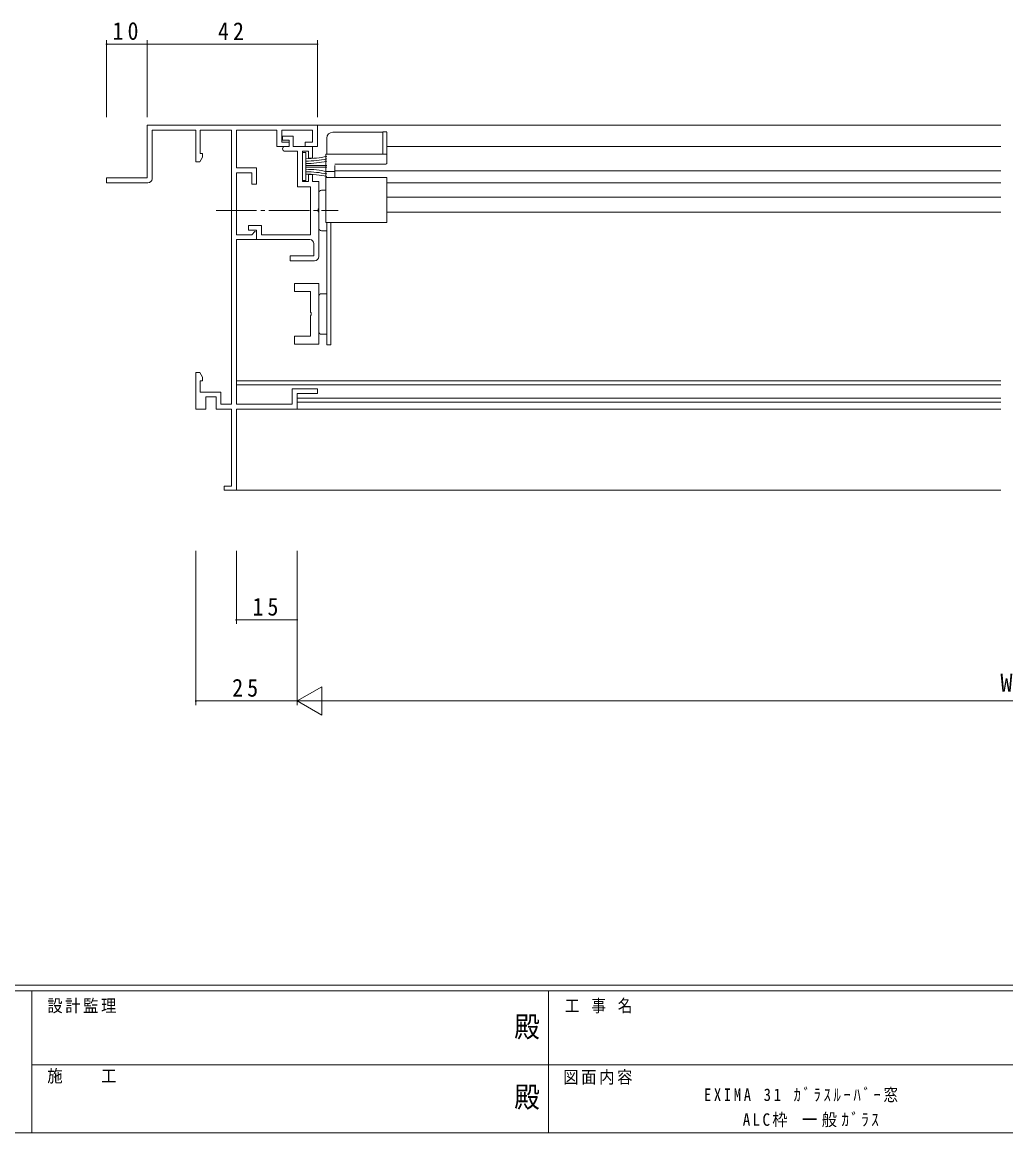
# Model space of a CAD drawing. Units: millimetres on the paper. Extents: x -397 to 397, y -282 to 282.
# Drawn here: x -138.7 to 103.8, y -282.1 to -8.2 of the extents above; entities that cross this region are included whole.
import ezdxf
from ezdxf.enums import TextEntityAlignment as Align

# ---------------------------------------------------------------- set-up
doc = ezdxf.new("R2010")
doc.units = ezdxf.units.MM
doc.linetypes.add('USER2', pattern=[13, 10, -1, 1, -1])
for name, color, linetype, lineweight in [('0-1_YKK_ZWAK', 7, 'Continuous', 18), ('0-3_YKK_11', 7, 'Continuous', 18), ('0-4_YKK_12', 2, 'Continuous', 18), ('0-5_YKK_13', 4, 'Continuous', 18), ('0-6_YKK_D', 6, 'Continuous', 18)]:
    doc.layers.add(name, color=color, linetype=linetype, lineweight=lineweight)
doc.layers.add('0-2_USER1', color=7, linetype='Continuous')
doc.styles.add('ＭＳ ゴシック', font='')
doc.styles.get('ＭＳ ゴシック').set_extended_font_data('MS Gothic')

msp = doc.modelspace()

# ---------------------------------------------------------------- linework, layer by layer
at = {"layer": '0-1_YKK_ZWAK'}
for p, q in [((376.092, -245.7), (-393.908, -245.7)), ((338.292, -247.1), (-393.908, -247.1)), ((-136.308, -247.1), (-136.308, -282.1)), ((-8.908, -247.1), (-8.908, -282.1)), ((-136.308, -265.299), (-7.508, -265.299)), ((-7.508, -265.299), (121.292, -265.299)), ((-393.908, -282.1), (338.292, -282.1))]:
    msp.add_line(p, q, dxfattribs=at)
at = {"layer": '0-3_YKK_11'}
for p, q in [((-107.908, -33.596), (-107.908, -46.596)), ((-65.908, -33.596), (-107.908, -33.596)), ((-106.708, -34.796), (-95.908, -34.796)), ((-106.708, -46.796), (-106.708, -34.796)), ((-95.908, -34.796), (-95.908, -42.596)), ((-94.808, -34.796), (-87.108, -34.796)), ((-94.808, -40.596), (-94.808, -34.796)), ((-87.108, -34.796), (-87.108, -102.396)), ((-85.908, -34.796), (-75.908, -34.796)), ((-85.908, -44.096), (-85.908, -34.796)), ((-75.908, -34.796), (-75.908, -38.796)), ((-74.708, -34.796), (-67.108, -34.796)), ((-74.708, -37.796), (-74.708, -34.796)), ((-67.108, -34.796), (-67.108, -37.796)), ((-65.908, -38.796), (-65.908, -33.596)), ((-72.908, -37.796), (-74.708, -37.796)), ((-74.508, -36.296), (-74.508, -37.296)), ((-71.908, -36.296), (-74.508, -36.296)), ((-74.508, -37.296), (-72.908, -37.296)), ((-72.908, -37.296), (-72.908, -38.796)), ((-72.908, -38.796), (-72.908, -37.796)), ((-71.908, -38.796), (-71.908, -36.296)), ((-68.908, -37.796), (-68.908, -38.796)), ((-67.108, -37.796), (-68.908, -37.796)), ((-94.258, -40.596), (-94.808, -40.596)), ((-94.258, -41.471), (-94.258, -40.596)), ((-75.908, -38.796), (-72.908, -38.796)), ((-72.908, -38.796), (-73.908, -38.796)), ((-73.908, -39.996), (-70.808, -39.996)), ((-67.108, -38.796), (-71.908, -38.796)), ((-70.808, -39.996), (-70.808, -48.796)), ((-69.608, -39.996), (-68.108, -39.996)), ((-69.608, -47.496), (-69.608, -39.996)), ((-68.908, -38.796), (-65.908, -38.796)), ((-68.108, -39.996), (-68.108, -41.746)), ((-67.108, -41.746), (-67.108, -38.796)), ((-95.908, -42.596), (-94.908, -42.596)), ((-94.908, -42.596), (-94.258, -41.471)), ((-68.108, -41.746), (-67.108, -41.746)), ((-80.908, -44.096), (-85.908, -44.096)), ((-85.908, -45.296), (-82.108, -45.296)), ((-85.908, -60.596), (-85.908, -45.296)), ((-82.108, -45.296), (-82.108, -48.096)), ((-80.908, -48.096), (-80.908, -44.096)), ((-68.108, -45.746), (-68.108, -47.496)), ((-67.108, -45.746), (-68.108, -45.746)), ((-67.108, -47.496), (-67.108, -45.746)), ((-117.908, -46.596), (-117.908, -47.796)), ((-107.908, -46.596), (-117.908, -46.596)), ((-117.908, -47.796), (-107.708, -47.796)), ((-82.108, -48.096), (-80.908, -48.096)), ((-70.808, -48.796), (-67.608, -48.796)), ((-68.108, -47.496), (-69.608, -47.496)), ((-67.608, -48.796), (-67.608, -60.596)), ((-65.608, -47.496), (-67.108, -47.496)), ((-65.608, -54.138), (-65.608, -47.496)), ((-65.728, -54.321), (-65.608, -54.138)), ((-65.728, -54.871), (-65.728, -54.321)), ((-65.608, -55.055), (-65.728, -54.871)), ((-65.608, -65.996), (-65.608, -55.055)), ((-82.908, -58.296), (-82.908, -59.496)), ((-79.708, -58.296), (-82.908, -58.296)), ((-82.908, -59.496), (-80.908, -59.496)), ((-81.346, -59.81), (-82.133, -60.596)), ((-80.908, -59.991), (-81.346, -59.81)), ((-80.908, -59.496), (-80.908, -61.796)), ((-80.908, -61.796), (-80.908, -59.991)), ((-79.708, -60.596), (-79.708, -58.296)), ((-82.133, -60.596), (-85.908, -60.596)), ((-85.908, -61.796), (-80.908, -61.796)), ((-85.908, -102.396), (-85.908, -61.796)), ((-80.908, -61.796), (-67.808, -61.796)), ((-67.608, -60.596), (-79.708, -60.596)), ((-66.808, -62.796), (-66.808, -65.796)), ((-72.608, -65.796), (-72.608, -66.996)), ((-66.808, -65.796), (-72.608, -65.796)), ((-72.608, -66.996), (-66.608, -66.996)), ((-71.608, -72.615), (-65.608, -72.615)), ((-71.608, -74.615), (-71.608, -72.615)), ((-65.608, -72.615), (-65.608, -87.615)), ((-67.608, -74.615), (-71.608, -74.615)), ((-67.608, -79.657), (-67.608, -74.615)), ((-67.488, -79.84), (-67.608, -79.657)), ((-67.608, -80.574), (-67.488, -80.39)), ((-67.608, -85.615), (-67.608, -80.574)), ((-67.488, -80.39), (-67.488, -79.84)), ((-71.608, -85.615), (-67.608, -85.615)), ((-71.608, -87.615), (-71.608, -85.615)), ((-65.608, -87.615), (-71.608, -87.615)), ((-95.908, -94.596), (-95.908, -103.596)), ((-94.908, -94.596), (-95.908, -94.596)), ((-94.258, -95.722), (-94.908, -94.596)), ((-94.258, -96.596), (-94.258, -95.722)), ((-94.808, -96.596), (-94.258, -96.596)), ((-94.808, -99.396), (-94.808, -96.596)), ((-72.108, -98.596), (-72.108, -102.396)), ((-65.908, -98.596), (-72.108, -98.596)), ((-65.908, -99.796), (-65.908, -98.596)), ((-89.708, -99.396), (-94.808, -99.396)), ((-93.408, -100.596), (-90.908, -100.596)), ((-93.408, -103.596), (-93.408, -100.596)), ((-90.908, -100.596), (-90.908, -103.596)), ((-89.708, -102.396), (-89.708, -99.396)), ((-70.908, -99.796), (-65.908, -99.796)), ((-70.908, -103.596), (-70.908, -99.796)), ((-95.908, -103.596), (-93.408, -103.596)), ((-90.908, -103.596), (-87.108, -103.596)), ((-87.108, -102.396), (-89.708, -102.396)), ((-87.108, -103.596), (-87.108, -122.596)), ((-72.108, -102.396), (-85.908, -102.396)), ((-85.908, -103.596), (-70.908, -103.596)), ((-85.908, -123.596), (-85.908, -103.596)), ((-88.908, -122.596), (-88.908, -123.596)), ((-87.108, -122.596), (-88.908, -122.596)), ((-88.908, -123.596), (-85.908, -123.596))]:
    msp.add_line(p, q, dxfattribs=at)
for centre, radius, start, end in [((-73.908, -39.396), 0.6, 90.00145, 269.99998), ((-107.708, -46.796), 1, 270.00001, 359.99913), ((-67.808, -62.796), 1, 0.00001, 89.99999), ((-66.608, -65.996), 1, 270.00001, 359.99999)]:
    msp.add_arc(centre, radius, start, end, dxfattribs=at)
at = {"layer": '0-4_YKK_12'}
for p, q in [((-66.199, -33.596), (102.592, -33.596)), ((-48.808, -38.796), (102.592, -38.796)), ((-61.608, -44.816), (102.592, -44.816)), ((-48.808, -47.836), (102.592, -47.836)), ((-48.808, -51.336), (102.592, -51.336)), ((-48.808, -55.026), (102.592, -55.026)), ((-85.908, -96.596), (102.592, -96.596)), ((-85.908, -97.596), (102.592, -97.596)), ((-70.908, -100.896), (102.592, -100.896)), ((102.592, -103.596), (-71.207, -103.596)), ((-70.908, -101.896), (102.592, -101.896)), ((102.592, -123.596), (-86.208, -123.596))]:
    msp.add_line(p, q, dxfattribs=at)
at = {"layer": '0-5_YKK_13'}
for p, q in [((-49.808, -35.308), (-62.108, -35.308)), ((-49.808, -35.308), (-49.808, -35.227)), ((-48.808, -35.227), (-49.808, -35.227)), ((-49.808, -35.308), (-49.808, -40.73)), ((-48.808, -35.308), (-48.808, -43.01)), ((-63.608, -36.808), (-63.608, -40.73)), ((-68.758, -40.296), (-69.608, -40.296)), ((-69.608, -40.296), (-69.608, -47.196)), ((-68.758, -40.296), (-68.758, -47.196)), ((-68.758, -47.196), (-68.758, -40.296)), ((-48.808, -40.73), (-63.808, -40.73)), ((-63.808, -57.606), (-63.808, -40.73)), ((-63.608, -43.546), (-68.758, -43.546)), ((-49.015, -43.216), (-61.608, -43.216)), ((-61.608, -43.51), (-61.608, -46.496)), ((-48.808, -43.01), (-49.015, -43.216)), ((-63.608, -43.946), (-68.758, -43.946)), ((-61.608, -45.004), (-63.808, -45.004)), ((-48.808, -46.496), (-63.808, -46.496)), ((-48.808, -46.496), (-48.808, -57.606)), ((-68.758, -47.196), (-69.608, -47.196)), ((-65.608, -50.321), (-65.608, -58.921)), ((-64.908, -49.621), (-63.808, -49.621)), ((-64.908, -59.621), (-63.608, -59.621)), ((-48.808, -57.606), (-63.808, -57.606)), ((-63.608, -57.606), (-63.608, -87.745)), ((-62.608, -87.745), (-62.608, -57.606)), ((-65.608, -75.845), (-65.608, -84.445)), ((-64.908, -75.145), (-63.608, -75.145)), ((-64.908, -85.145), (-63.608, -85.145)), ((-63.608, -87.745), (-62.608, -87.745))]:
    msp.add_line(p, q, dxfattribs=at)
at = {"layer": '0-5_YKK_13', "linetype": 'USER2'}
msp.add_line((-90.908, -54.621), (-60.808, -54.621), dxfattribs=at)
at = {"layer": '0-5_YKK_13'}
for centre, radius, start, end in [((-62.108, -36.808), 1.5, 90, 180), ((-69.183, -13.846), 28, 270.8697, 281.48475), ((-69.183, -14.446), 28, 270.8697, 281.48475), ((-69.183, -15.046), 28, 270.8697, 281.48475), ((-69.183, -72.446), 28, 78.51525, 89.1303), ((-69.183, -73.046), 28, 78.51525, 89.1303), ((-69.183, -73.646), 28, 78.51525, 89.1303), ((-64.908, -50.321), 0.7, 90, 180), ((-64.908, -58.921), 0.7, 180, 270), ((-64.908, -75.845), 0.7, 90, 180), ((-64.908, -84.445), 0.7, 180, 270)]:
    msp.add_arc(centre, radius, start, end, dxfattribs=at)
at = {"layer": '0-6_YKK_D'}
for p, q in [((-117.908, -31.596), (-117.908, -12.596)), ((-107.908, -13.596), (-117.908, -13.596)), ((-107.908, -31.596), (-107.908, -12.596)), ((-107.908, -31.596), (-107.908, -12.596)), ((-65.908, -13.596), (-107.908, -13.596)), ((-65.908, -31.596), (-65.908, -12.596)), ((-95.908, -138.597), (-95.908, -176.597)), ((-85.908, -138.597), (-85.908, -156.597)), ((-70.908, -138.597), (-70.908, -176.597)), ((-70.908, -138.597), (-70.908, -176.597)), ((-70.908, -138.597), (-70.908, -156.597)), ((-85.908, -155.597), (-70.908, -155.597)), ((-70.908, -175.597), (-64.846, -172.097)), ((-64.846, -179.097), (-64.846, -172.097)), ((-70.908, -175.597), (-95.908, -175.597)), ((-70.908, -175.597), (-58.784, -175.597)), ((-70.908, -175.597), (-64.846, -179.097)), ((-63.908, -175.597), (272.092, -175.597))]:
    msp.add_line(p, q, dxfattribs=at)
for centre, start, end in [((-117.908, -13.596), 0, 180), ((-117.908, -13.596), 180, 0), ((-107.908, -13.596), 0, 180), ((-107.908, -13.596), 0, 180), ((-107.908, -13.596), 180, 0), ((-107.908, -13.596), 180, 0), ((-65.908, -13.596), 0, 180), ((-65.908, -13.596), 180, 0), ((-85.908, -155.597), 0, 180), ((-85.908, -155.597), 180, 0), ((-70.908, -155.597), 0, 180), ((-70.908, -155.597), 180, 0), ((-95.908, -175.597), 0, 180), ((-95.908, -175.597), 180, 0)]:
    msp.add_arc(centre, 0.106, start, end, dxfattribs=at)

# ---------------------------------------------------------------- texts
at = {"layer": '0-1_YKK_ZWAK', "style": 'ＭＳ ゴシック', "width": 0.9}
for p in [(-17.39, -260.056), (-17.39, -277.378)]:
    msp.add_text('殿', height=5.132, dxfattribs=at).set_placement(p, align=Align.BOTTOM_LEFT)
at = {"layer": '0-1_YKK_ZWAK', "char_height": 3.079, "attachment_point": 7, "style": 'ＭＳ ゴシック'}
for s, insert in [('\\T1.17;\\W0.9;設計監理', (-132.539, -252.633)), ('\\T1.22;\\W0.85;工\\~事\\~名', (-4.896, -252.633)), ('\\T1.17;\\W0.9;施\u3000\u3000工', (-132.539, -269.954)), ('\\T1.17;\\W0.9;図面内容', (-5.291, -270.248))]:
    msp.add_mtext(s, dxfattribs=dict(at, insert=insert))
at = {"layer": '0-2_USER1', "char_height": 3.079, "attachment_point": 7, "style": 'ＭＳ ゴシック'}
for s, insert in [('\\T1.38;\\W0.85;EXIMA\\~31\\~ｶﾞﾗｽﾙｰﾊﾞｰ窓', (29.389, -274.549)), ('\\T1.29;\\W0.9;ALC枠\\~一般ｶﾞﾗｽ', (38.949, -280.725))]:
    msp.add_mtext(s, dxfattribs=dict(at, insert=insert))
at = {"layer": '0-6_YKK_D', "color": 7, "style": 'ＭＳ ゴシック'}
msp.add_text('W', height=4.399, dxfattribs=at).set_placement((102.492, -174.597), align=Align.BOTTOM_LEFT)
at = {"layer": '0-6_YKK_D', "color": 7, "char_height": 4.399, "attachment_point": 7, "style": 'ＭＳ ゴシック'}
for s, insert in [('\\T1.37;\\W0.9;10', (-116.428, -12.596)), ('\\T1.37;\\W0.9;42', (-90.428, -12.596)), ('\\T1.37;\\W0.9;15', (-81.928, -154.597)), ('\\T1.37;\\W0.9;25', (-86.928, -174.597))]:
    msp.add_mtext(s, dxfattribs=dict(at, insert=insert))

doc.saveas('drawing.dxf')
